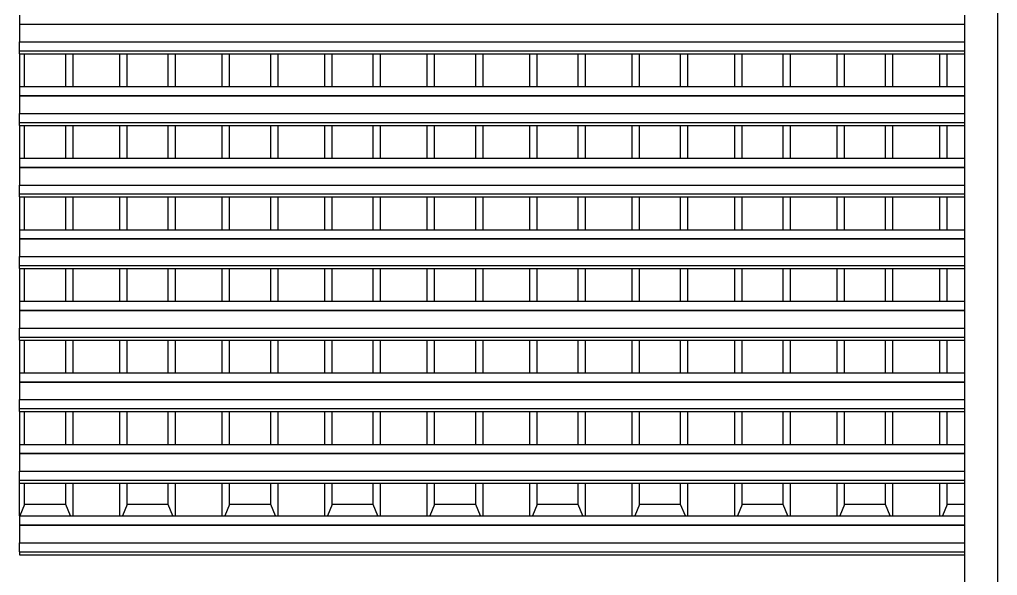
# Model space of a CAD drawing. Extents: x -101 to 101, y -14 to 18.
# Drawn here: x 5.839 to 8.534, y 14.878 to 16.411 of the extents above; entities that cross this region are included whole.
import ezdxf

# ---------------------------------------------------------------- set-up
doc = ezdxf.new("R2010")
doc.units = 0
doc.layers.get('0').update_dxf_attribs({"linetype": 'CONTINUOUS'})

msp = doc.modelspace()

# ---------------------------------------------------------------- linework, layer by layer
for p, q in [((8.5337, 17.2598), (8.5337, 11.3212)), ((5.8392, 16.4233), (5.8392, 16.3986)), ((8.4437, 16.3986), (8.4437, 16.4233)), ((5.8392, 16.3986), (5.8392, 16.3978)), ((5.8392, 16.3986), (8.4437, 16.3986)), ((5.8392, 16.3978), (8.4437, 16.3978)), ((5.8392, 16.3978), (5.8392, 16.3493)), ((8.4437, 16.3978), (8.4437, 16.3986)), ((8.4437, 16.3493), (8.4437, 16.3978)), ((5.8392, 16.3246), (5.8392, 16.3493)), ((5.8392, 16.3493), (8.4437, 16.3493)), ((8.4437, 16.3246), (8.4437, 16.3493)), ((5.8392, 16.3246), (8.4437, 16.3246)), ((5.8392, 16.3164), (5.8392, 16.3246)), ((5.8392, 16.3164), (5.8531, 16.3164)), ((5.8392, 16.3164), (5.8392, 16.226)), ((5.8531, 16.226), (5.8531, 16.3164)), ((5.8531, 16.3164), (5.9664, 16.3164)), ((5.9664, 16.226), (5.9664, 16.3164)), ((5.9664, 16.3164), (5.9865, 16.3164)), ((5.9865, 16.226), (5.9865, 16.3164)), ((5.9865, 16.3164), (6.1154, 16.3164)), ((6.1154, 16.226), (6.1154, 16.3164)), ((6.1154, 16.3164), (6.1356, 16.3164)), ((6.1356, 16.226), (6.1356, 16.3164)), ((6.1356, 16.3164), (6.2488, 16.3164)), ((6.2488, 16.226), (6.2488, 16.3164)), ((6.2488, 16.3164), (6.2689, 16.3164)), ((6.2689, 16.226), (6.2689, 16.3164)), ((6.2689, 16.3164), (6.3978, 16.3164)), ((6.3978, 16.226), (6.3978, 16.3164)), ((6.3978, 16.3164), (6.418, 16.3164)), ((6.418, 16.226), (6.418, 16.3164)), ((6.418, 16.3164), (6.5312, 16.3164)), ((6.5312, 16.226), (6.5312, 16.3164)), ((6.5312, 16.3164), (6.5514, 16.3164)), ((6.5514, 16.226), (6.5514, 16.3164)), ((6.5514, 16.3164), (6.6802, 16.3164)), ((6.6802, 16.226), (6.6802, 16.3164)), ((6.6802, 16.3164), (6.7004, 16.3164)), ((6.7004, 16.226), (6.7004, 16.3164)), ((6.7004, 16.3164), (6.8136, 16.3164)), ((6.8136, 16.226), (6.8136, 16.3164)), ((6.8136, 16.3164), (6.8338, 16.3164)), ((6.8338, 16.226), (6.8338, 16.3164)), ((6.8338, 16.3164), (6.9626, 16.3164)), ((6.9626, 16.226), (6.9626, 16.3164)), ((6.9626, 16.3164), (6.9828, 16.3164)), ((6.9828, 16.226), (6.9828, 16.3164)), ((6.9828, 16.3164), (7.096, 16.3164)), ((7.096, 16.226), (7.096, 16.3164)), ((7.096, 16.3164), (7.1162, 16.3164)), ((7.1162, 16.226), (7.1162, 16.3164)), ((7.1162, 16.3164), (7.245, 16.3164)), ((7.245, 16.226), (7.245, 16.3164)), ((7.245, 16.3164), (7.2652, 16.3164)), ((7.2652, 16.226), (7.2652, 16.3164)), ((7.2652, 16.3164), (7.3784, 16.3164)), ((7.3784, 16.226), (7.3784, 16.3164)), ((7.3784, 16.3164), (7.3986, 16.3164)), ((7.3986, 16.226), (7.3986, 16.3164)), ((7.3986, 16.3164), (7.5275, 16.3164)), ((7.5275, 16.226), (7.5275, 16.3164)), ((7.5275, 16.3164), (7.5476, 16.3164)), ((7.5476, 16.226), (7.5476, 16.3164)), ((7.5476, 16.3164), (7.6608, 16.3164)), ((7.6608, 16.226), (7.6608, 16.3164)), ((7.6608, 16.3164), (7.681, 16.3164)), ((7.681, 16.226), (7.681, 16.3164)), ((7.681, 16.3164), (7.8099, 16.3164)), ((7.8099, 16.226), (7.8099, 16.3164)), ((7.8099, 16.3164), (7.83, 16.3164)), ((7.83, 16.226), (7.83, 16.3164)), ((7.83, 16.3164), (7.9433, 16.3164)), ((7.9433, 16.226), (7.9433, 16.3164)), ((7.9433, 16.3164), (7.9634, 16.3164)), ((7.9634, 16.226), (7.9634, 16.3164)), ((7.9634, 16.3164), (8.0923, 16.3164)), ((8.0923, 16.226), (8.0923, 16.3164)), ((8.0923, 16.3164), (8.1125, 16.3164)), ((8.1125, 16.226), (8.1125, 16.3164)), ((8.1125, 16.3164), (8.2257, 16.3164)), ((8.2257, 16.226), (8.2257, 16.3164)), ((8.2257, 16.3164), (8.2458, 16.3164)), ((8.2458, 16.226), (8.2458, 16.3164)), ((8.2458, 16.3164), (8.3747, 16.3164)), ((8.3747, 16.226), (8.3747, 16.3164)), ((8.3747, 16.3164), (8.3949, 16.3164)), ((8.3949, 16.226), (8.3949, 16.3164)), ((8.3949, 16.3164), (8.4437, 16.3164)), ((8.4437, 16.3164), (8.4437, 16.3246)), ((8.4437, 16.226), (8.4437, 16.3164)), ((5.8392, 16.226), (5.8531, 16.226)), ((5.8392, 16.226), (5.8392, 16.2013)), ((5.8531, 16.226), (5.9664, 16.226)), ((5.9664, 16.226), (5.9865, 16.226)), ((5.9865, 16.226), (6.1154, 16.226)), ((6.1154, 16.226), (6.1356, 16.226)), ((6.1356, 16.226), (6.2488, 16.226)), ((6.2488, 16.226), (6.2689, 16.226)), ((6.2689, 16.226), (6.3978, 16.226)), ((6.3978, 16.226), (6.418, 16.226)), ((6.418, 16.226), (6.5312, 16.226)), ((6.5312, 16.226), (6.5514, 16.226)), ((6.5514, 16.226), (6.6802, 16.226)), ((6.6802, 16.226), (6.7004, 16.226)), ((6.7004, 16.226), (6.8136, 16.226)), ((6.8136, 16.226), (6.8338, 16.226)), ((6.8338, 16.226), (6.9626, 16.226)), ((6.9626, 16.226), (6.9828, 16.226)), ((6.9828, 16.226), (7.096, 16.226)), ((7.096, 16.226), (7.1162, 16.226)), ((7.1162, 16.226), (7.245, 16.226)), ((7.245, 16.226), (7.2652, 16.226)), ((7.2652, 16.226), (7.3784, 16.226)), ((7.3784, 16.226), (7.3986, 16.226)), ((7.3986, 16.226), (7.5275, 16.226)), ((7.5275, 16.226), (7.5476, 16.226)), ((7.5476, 16.226), (7.6608, 16.226)), ((7.6608, 16.226), (7.681, 16.226)), ((7.681, 16.226), (7.8099, 16.226)), ((7.8099, 16.226), (7.83, 16.226)), ((7.83, 16.226), (7.9433, 16.226)), ((7.9433, 16.226), (7.9634, 16.226)), ((7.9634, 16.226), (8.0923, 16.226)), ((8.0923, 16.226), (8.1125, 16.226)), ((8.1125, 16.226), (8.2257, 16.226)), ((8.2257, 16.226), (8.2458, 16.226)), ((8.2458, 16.226), (8.3747, 16.226)), ((8.3747, 16.226), (8.3949, 16.226)), ((8.3949, 16.226), (8.4437, 16.226)), ((8.4437, 16.2013), (8.4437, 16.226)), ((5.8392, 16.2013), (5.8392, 16.2005)), ((5.8392, 16.2013), (8.4437, 16.2013)), ((5.8392, 16.2005), (8.4437, 16.2005)), ((5.8392, 16.2005), (5.8392, 16.152)), ((8.4437, 16.2005), (8.4437, 16.2013)), ((8.4437, 16.152), (8.4437, 16.2005)), ((5.8392, 16.1274), (5.8392, 16.152)), ((5.8392, 16.152), (8.4437, 16.152)), ((8.4437, 16.1274), (8.4437, 16.152)), ((5.8392, 16.1274), (8.4437, 16.1274)), ((5.8392, 16.1191), (5.8392, 16.1274)), ((5.8392, 16.1191), (5.8531, 16.1191)), ((5.8392, 16.1191), (5.8392, 16.0287)), ((5.8531, 16.0287), (5.8531, 16.1191)), ((5.8531, 16.1191), (5.9664, 16.1191)), ((5.9664, 16.0287), (5.9664, 16.1191)), ((5.9664, 16.1191), (5.9865, 16.1191)), ((5.9865, 16.0287), (5.9865, 16.1191)), ((5.9865, 16.1191), (6.1154, 16.1191)), ((6.1154, 16.0287), (6.1154, 16.1191)), ((6.1154, 16.1191), (6.1356, 16.1191)), ((6.1356, 16.0287), (6.1356, 16.1191)), ((6.1356, 16.1191), (6.2488, 16.1191)), ((6.2488, 16.0287), (6.2488, 16.1191)), ((6.2488, 16.1191), (6.2689, 16.1191)), ((6.2689, 16.0287), (6.2689, 16.1191)), ((6.2689, 16.1191), (6.3978, 16.1191)), ((6.3978, 16.0287), (6.3978, 16.1191)), ((6.3978, 16.1191), (6.418, 16.1191)), ((6.418, 16.0287), (6.418, 16.1191)), ((6.418, 16.1191), (6.5312, 16.1191)), ((6.5312, 16.0287), (6.5312, 16.1191)), ((6.5312, 16.1191), (6.5514, 16.1191)), ((6.5514, 16.0287), (6.5514, 16.1191)), ((6.5514, 16.1191), (6.6802, 16.1191)), ((6.6802, 16.0287), (6.6802, 16.1191)), ((6.6802, 16.1191), (6.7004, 16.1191)), ((6.7004, 16.0287), (6.7004, 16.1191)), ((6.7004, 16.1191), (6.8136, 16.1191)), ((6.8136, 16.0287), (6.8136, 16.1191)), ((6.8136, 16.1191), (6.8338, 16.1191)), ((6.8338, 16.0287), (6.8338, 16.1191)), ((6.8338, 16.1191), (6.9626, 16.1191)), ((6.9626, 16.0287), (6.9626, 16.1191)), ((6.9626, 16.1191), (6.9828, 16.1191)), ((6.9828, 16.0287), (6.9828, 16.1191)), ((6.9828, 16.1191), (7.096, 16.1191)), ((7.096, 16.0287), (7.096, 16.1191)), ((7.096, 16.1191), (7.1162, 16.1191)), ((7.1162, 16.0287), (7.1162, 16.1191)), ((7.1162, 16.1191), (7.245, 16.1191)), ((7.245, 16.0287), (7.245, 16.1191)), ((7.245, 16.1191), (7.2652, 16.1191)), ((7.2652, 16.0287), (7.2652, 16.1191)), ((7.2652, 16.1191), (7.3784, 16.1191)), ((7.3784, 16.0287), (7.3784, 16.1191)), ((7.3784, 16.1191), (7.3986, 16.1191)), ((7.3986, 16.0287), (7.3986, 16.1191)), ((7.3986, 16.1191), (7.5275, 16.1191)), ((7.5275, 16.0287), (7.5275, 16.1191)), ((7.5275, 16.1191), (7.5476, 16.1191)), ((7.5476, 16.0287), (7.5476, 16.1191)), ((7.5476, 16.1191), (7.6608, 16.1191)), ((7.6608, 16.0287), (7.6608, 16.1191)), ((7.6608, 16.1191), (7.681, 16.1191)), ((7.681, 16.0287), (7.681, 16.1191)), ((7.681, 16.1191), (7.8099, 16.1191)), ((7.8099, 16.0287), (7.8099, 16.1191)), ((7.8099, 16.1191), (7.83, 16.1191)), ((7.83, 16.0287), (7.83, 16.1191)), ((7.83, 16.1191), (7.9433, 16.1191)), ((7.9433, 16.0287), (7.9433, 16.1191)), ((7.9433, 16.1191), (7.9634, 16.1191)), ((7.9634, 16.0287), (7.9634, 16.1191)), ((7.9634, 16.1191), (8.0923, 16.1191)), ((8.0923, 16.0287), (8.0923, 16.1191)), ((8.0923, 16.1191), (8.1125, 16.1191)), ((8.1125, 16.0287), (8.1125, 16.1191)), ((8.1125, 16.1191), (8.2257, 16.1191)), ((8.2257, 16.0287), (8.2257, 16.1191)), ((8.2257, 16.1191), (8.2458, 16.1191)), ((8.2458, 16.0287), (8.2458, 16.1191)), ((8.2458, 16.1191), (8.3747, 16.1191)), ((8.3747, 16.0287), (8.3747, 16.1191)), ((8.3747, 16.1191), (8.3949, 16.1191)), ((8.3949, 16.0287), (8.3949, 16.1191)), ((8.3949, 16.1191), (8.4437, 16.1191)), ((8.4437, 16.1191), (8.4437, 16.1274)), ((8.4437, 16.0287), (8.4437, 16.1191)), ((5.8392, 16.0287), (5.8531, 16.0287)), ((5.8392, 16.0287), (5.8392, 16.0041)), ((5.8531, 16.0287), (5.9664, 16.0287)), ((5.9664, 16.0287), (5.9865, 16.0287)), ((5.9865, 16.0287), (6.1154, 16.0287)), ((6.1154, 16.0287), (6.1356, 16.0287)), ((6.1356, 16.0287), (6.2488, 16.0287)), ((6.2488, 16.0287), (6.2689, 16.0287)), ((6.2689, 16.0287), (6.3978, 16.0287)), ((6.3978, 16.0287), (6.418, 16.0287)), ((6.418, 16.0287), (6.5312, 16.0287)), ((6.5312, 16.0287), (6.5514, 16.0287)), ((6.5514, 16.0287), (6.6802, 16.0287)), ((6.6802, 16.0287), (6.7004, 16.0287)), ((6.7004, 16.0287), (6.8136, 16.0287)), ((6.8136, 16.0287), (6.8338, 16.0287)), ((6.8338, 16.0287), (6.9626, 16.0287)), ((6.9626, 16.0287), (6.9828, 16.0287)), ((6.9828, 16.0287), (7.096, 16.0287)), ((7.096, 16.0287), (7.1162, 16.0287)), ((7.1162, 16.0287), (7.245, 16.0287)), ((7.245, 16.0287), (7.2652, 16.0287)), ((7.2652, 16.0287), (7.3784, 16.0287)), ((7.3784, 16.0287), (7.3986, 16.0287)), ((7.3986, 16.0287), (7.5275, 16.0287)), ((7.5275, 16.0287), (7.5476, 16.0287)), ((7.5476, 16.0287), (7.6608, 16.0287)), ((7.6608, 16.0287), (7.681, 16.0287)), ((7.681, 16.0287), (7.8099, 16.0287)), ((7.8099, 16.0287), (7.83, 16.0287)), ((7.83, 16.0287), (7.9433, 16.0287)), ((7.9433, 16.0287), (7.9634, 16.0287)), ((7.9634, 16.0287), (8.0923, 16.0287)), ((8.0923, 16.0287), (8.1125, 16.0287)), ((8.1125, 16.0287), (8.2257, 16.0287)), ((8.2257, 16.0287), (8.2458, 16.0287)), ((8.2458, 16.0287), (8.3747, 16.0287)), ((8.3747, 16.0287), (8.3949, 16.0287)), ((8.3949, 16.0287), (8.4437, 16.0287)), ((8.4437, 16.0041), (8.4437, 16.0287)), ((5.8392, 16.0041), (5.8392, 16.0032)), ((5.8392, 16.0041), (8.4437, 16.0041)), ((5.8392, 16.0032), (8.4437, 16.0032)), ((5.8392, 16.0032), (5.8392, 15.9547)), ((8.4437, 16.0032), (8.4437, 16.0041)), ((8.4437, 15.9547), (8.4437, 16.0032)), ((5.8392, 15.9301), (5.8392, 15.9547)), ((5.8392, 15.9547), (8.4437, 15.9547)), ((8.4437, 15.9301), (8.4437, 15.9547)), ((5.8392, 15.9301), (8.4437, 15.9301)), ((5.8392, 15.9219), (5.8392, 15.9301)), ((8.4437, 15.9219), (8.4437, 15.9301)), ((5.8392, 15.9219), (5.8531, 15.9219)), ((5.8392, 15.9219), (5.8392, 15.8314)), ((5.8531, 15.8314), (5.8531, 15.9219)), ((5.8531, 15.9219), (5.9664, 15.9219)), ((5.9664, 15.8314), (5.9664, 15.9219)), ((5.9664, 15.9219), (5.9865, 15.9219)), ((5.9865, 15.8314), (5.9865, 15.9219)), ((5.9865, 15.9219), (6.1154, 15.9219)), ((6.1154, 15.8314), (6.1154, 15.9219)), ((6.1154, 15.9219), (6.1356, 15.9219)), ((6.1356, 15.8314), (6.1356, 15.9219)), ((6.1356, 15.9219), (6.2488, 15.9219)), ((6.2488, 15.8314), (6.2488, 15.9219)), ((6.2488, 15.9219), (6.2689, 15.9219)), ((6.2689, 15.8314), (6.2689, 15.9219)), ((6.2689, 15.9219), (6.3978, 15.9219)), ((6.3978, 15.8314), (6.3978, 15.9219)), ((6.3978, 15.9219), (6.418, 15.9219)), ((6.418, 15.8314), (6.418, 15.9219)), ((6.418, 15.9219), (6.5312, 15.9219)), ((6.5312, 15.8314), (6.5312, 15.9219)), ((6.5312, 15.9219), (6.5514, 15.9219)), ((6.5514, 15.8314), (6.5514, 15.9219)), ((6.5514, 15.9219), (6.6802, 15.9219)), ((6.6802, 15.8314), (6.6802, 15.9219)), ((6.6802, 15.9219), (6.7004, 15.9219)), ((6.7004, 15.8314), (6.7004, 15.9219)), ((6.7004, 15.9219), (6.8136, 15.9219)), ((6.8136, 15.8314), (6.8136, 15.9219)), ((6.8136, 15.9219), (6.8338, 15.9219)), ((6.8338, 15.8314), (6.8338, 15.9219)), ((6.8338, 15.9219), (6.9626, 15.9219)), ((6.9626, 15.8314), (6.9626, 15.9219)), ((6.9626, 15.9219), (6.9828, 15.9219)), ((6.9828, 15.8314), (6.9828, 15.9219)), ((6.9828, 15.9219), (7.096, 15.9219)), ((7.096, 15.8314), (7.096, 15.9219)), ((7.096, 15.9219), (7.1162, 15.9219)), ((7.1162, 15.8314), (7.1162, 15.9219)), ((7.1162, 15.9219), (7.245, 15.9219)), ((7.245, 15.8314), (7.245, 15.9219)), ((7.245, 15.9219), (7.2652, 15.9219)), ((7.2652, 15.8314), (7.2652, 15.9219)), ((7.2652, 15.9219), (7.3784, 15.9219)), ((7.3784, 15.8314), (7.3784, 15.9219)), ((7.3784, 15.9219), (7.3986, 15.9219)), ((7.3986, 15.8314), (7.3986, 15.9219)), ((7.3986, 15.9219), (7.5275, 15.9219)), ((7.5275, 15.8314), (7.5275, 15.9219)), ((7.5275, 15.9219), (7.5476, 15.9219)), ((7.5476, 15.8314), (7.5476, 15.9219)), ((7.5476, 15.9219), (7.6608, 15.9219)), ((7.6608, 15.8314), (7.6608, 15.9219)), ((7.6608, 15.9219), (7.681, 15.9219)), ((7.681, 15.8314), (7.681, 15.9219)), ((7.681, 15.9219), (7.8099, 15.9219)), ((7.8099, 15.8314), (7.8099, 15.9219)), ((7.8099, 15.9219), (7.83, 15.9219)), ((7.83, 15.8314), (7.83, 15.9219)), ((7.83, 15.9219), (7.9433, 15.9219)), ((7.9433, 15.8314), (7.9433, 15.9219)), ((7.9433, 15.9219), (7.9634, 15.9219)), ((7.9634, 15.8314), (7.9634, 15.9219)), ((7.9634, 15.9219), (8.0923, 15.9219)), ((8.0923, 15.8314), (8.0923, 15.9219)), ((8.0923, 15.9219), (8.1125, 15.9219)), ((8.1125, 15.8314), (8.1125, 15.9219)), ((8.1125, 15.9219), (8.2257, 15.9219)), ((8.2257, 15.8314), (8.2257, 15.9219)), ((8.2257, 15.9219), (8.2458, 15.9219)), ((8.2458, 15.8314), (8.2458, 15.9219)), ((8.2458, 15.9219), (8.3747, 15.9219)), ((8.3747, 15.8314), (8.3747, 15.9219)), ((8.3747, 15.9219), (8.3949, 15.9219)), ((8.3949, 15.8314), (8.3949, 15.9219)), ((8.3949, 15.9219), (8.4437, 15.9219)), ((8.4437, 15.8314), (8.4437, 15.9219)), ((5.8392, 15.8314), (5.8531, 15.8314)), ((5.8392, 15.8314), (5.8392, 15.8068)), ((5.8531, 15.8314), (5.9664, 15.8314)), ((5.9664, 15.8314), (5.9865, 15.8314)), ((5.9865, 15.8314), (6.1154, 15.8314)), ((6.1154, 15.8314), (6.1356, 15.8314)), ((6.1356, 15.8314), (6.2488, 15.8314)), ((6.2488, 15.8314), (6.2689, 15.8314)), ((6.2689, 15.8314), (6.3978, 15.8314)), ((6.3978, 15.8314), (6.418, 15.8314)), ((6.418, 15.8314), (6.5312, 15.8314)), ((6.5312, 15.8314), (6.5514, 15.8314)), ((6.5514, 15.8314), (6.6802, 15.8314)), ((6.6802, 15.8314), (6.7004, 15.8314)), ((6.7004, 15.8314), (6.8136, 15.8314)), ((6.8136, 15.8314), (6.8338, 15.8314)), ((6.8338, 15.8314), (6.9626, 15.8314)), ((6.9626, 15.8314), (6.9828, 15.8314)), ((6.9828, 15.8314), (7.096, 15.8314)), ((7.096, 15.8314), (7.1162, 15.8314)), ((7.1162, 15.8314), (7.245, 15.8314)), ((7.245, 15.8314), (7.2652, 15.8314)), ((7.2652, 15.8314), (7.3784, 15.8314)), ((7.3784, 15.8314), (7.3986, 15.8314)), ((7.3986, 15.8314), (7.5275, 15.8314)), ((7.5275, 15.8314), (7.5476, 15.8314)), ((7.5476, 15.8314), (7.6608, 15.8314)), ((7.6608, 15.8314), (7.681, 15.8314)), ((7.681, 15.8314), (7.8099, 15.8314)), ((7.8099, 15.8314), (7.83, 15.8314)), ((7.83, 15.8314), (7.9433, 15.8314)), ((7.9433, 15.8314), (7.9634, 15.8314)), ((7.9634, 15.8314), (8.0923, 15.8314)), ((8.0923, 15.8314), (8.1125, 15.8314)), ((8.1125, 15.8314), (8.2257, 15.8314)), ((8.2257, 15.8314), (8.2458, 15.8314)), ((8.2458, 15.8314), (8.3747, 15.8314)), ((8.3747, 15.8314), (8.3949, 15.8314)), ((8.3949, 15.8314), (8.4437, 15.8314)), ((8.4437, 15.8068), (8.4437, 15.8314)), ((5.8392, 15.8068), (5.8392, 15.806)), ((5.8392, 15.8068), (8.4437, 15.8068)), ((5.8392, 15.806), (8.4437, 15.806)), ((5.8392, 15.806), (5.8392, 15.7575)), ((8.4437, 15.806), (8.4437, 15.8068)), ((8.4437, 15.7575), (8.4437, 15.806)), ((5.8392, 15.7328), (5.8392, 15.7575)), ((5.8392, 15.7575), (8.4437, 15.7575)), ((8.4437, 15.7328), (8.4437, 15.7575)), ((5.8392, 15.7328), (8.4437, 15.7328)), ((5.8392, 15.7246), (5.8392, 15.7328)), ((5.8392, 15.7246), (5.8392, 15.6342)), ((5.8392, 15.7246), (5.8531, 15.7246)), ((5.8531, 15.6342), (5.8531, 15.7246)), ((5.8531, 15.7246), (5.9664, 15.7246)), ((5.9664, 15.6342), (5.9664, 15.7246)), ((5.9664, 15.7246), (5.9865, 15.7246)), ((5.9865, 15.6342), (5.9865, 15.7246)), ((5.9865, 15.7246), (6.1154, 15.7246)), ((6.1154, 15.6342), (6.1154, 15.7246)), ((6.1154, 15.7246), (6.1356, 15.7246)), ((6.1356, 15.6342), (6.1356, 15.7246)), ((6.1356, 15.7246), (6.2488, 15.7246)), ((6.2488, 15.6342), (6.2488, 15.7246)), ((6.2488, 15.7246), (6.2689, 15.7246)), ((6.2689, 15.6342), (6.2689, 15.7246)), ((6.2689, 15.7246), (6.3978, 15.7246)), ((6.3978, 15.6342), (6.3978, 15.7246)), ((6.3978, 15.7246), (6.418, 15.7246)), ((6.418, 15.6342), (6.418, 15.7246)), ((6.418, 15.7246), (6.5312, 15.7246)), ((6.5312, 15.6342), (6.5312, 15.7246)), ((6.5312, 15.7246), (6.5514, 15.7246)), ((6.5514, 15.6342), (6.5514, 15.7246)), ((6.5514, 15.7246), (6.6802, 15.7246)), ((6.6802, 15.6342), (6.6802, 15.7246)), ((6.6802, 15.7246), (6.7004, 15.7246)), ((6.7004, 15.6342), (6.7004, 15.7246)), ((6.7004, 15.7246), (6.8136, 15.7246)), ((6.8136, 15.6342), (6.8136, 15.7246)), ((6.8136, 15.7246), (6.8338, 15.7246)), ((6.8338, 15.6342), (6.8338, 15.7246)), ((6.8338, 15.7246), (6.9626, 15.7246)), ((6.9626, 15.6342), (6.9626, 15.7246)), ((6.9626, 15.7246), (6.9828, 15.7246)), ((6.9828, 15.6342), (6.9828, 15.7246)), ((6.9828, 15.7246), (7.096, 15.7246)), ((7.096, 15.6342), (7.096, 15.7246)), ((7.096, 15.7246), (7.1162, 15.7246)), ((7.1162, 15.6342), (7.1162, 15.7246)), ((7.1162, 15.7246), (7.245, 15.7246)), ((7.245, 15.6342), (7.245, 15.7246)), ((7.245, 15.7246), (7.2652, 15.7246)), ((7.2652, 15.6342), (7.2652, 15.7246)), ((7.2652, 15.7246), (7.3784, 15.7246)), ((7.3784, 15.6342), (7.3784, 15.7246)), ((7.3784, 15.7246), (7.3986, 15.7246)), ((7.3986, 15.6342), (7.3986, 15.7246)), ((7.3986, 15.7246), (7.5275, 15.7246)), ((7.5275, 15.6342), (7.5275, 15.7246)), ((7.5275, 15.7246), (7.5476, 15.7246)), ((7.5476, 15.6342), (7.5476, 15.7246)), ((7.5476, 15.7246), (7.6608, 15.7246)), ((7.6608, 15.6342), (7.6608, 15.7246)), ((7.6608, 15.7246), (7.681, 15.7246)), ((7.681, 15.6342), (7.681, 15.7246)), ((7.681, 15.7246), (7.8099, 15.7246)), ((7.8099, 15.6342), (7.8099, 15.7246)), ((7.8099, 15.7246), (7.83, 15.7246)), ((7.83, 15.6342), (7.83, 15.7246)), ((7.83, 15.7246), (7.9433, 15.7246)), ((7.9433, 15.6342), (7.9433, 15.7246)), ((7.9433, 15.7246), (7.9634, 15.7246)), ((7.9634, 15.6342), (7.9634, 15.7246)), ((7.9634, 15.7246), (8.0923, 15.7246)), ((8.0923, 15.6342), (8.0923, 15.7246)), ((8.0923, 15.7246), (8.1125, 15.7246)), ((8.1125, 15.6342), (8.1125, 15.7246)), ((8.1125, 15.7246), (8.2257, 15.7246)), ((8.2257, 15.6342), (8.2257, 15.7246)), ((8.2257, 15.7246), (8.2458, 15.7246)), ((8.2458, 15.6342), (8.2458, 15.7246)), ((8.2458, 15.7246), (8.3747, 15.7246)), ((8.3747, 15.6342), (8.3747, 15.7246)), ((8.3747, 15.7246), (8.3949, 15.7246)), ((8.3949, 15.6342), (8.3949, 15.7246)), ((8.3949, 15.7246), (8.4437, 15.7246)), ((8.4437, 15.7246), (8.4437, 15.7328)), ((8.4437, 15.6342), (8.4437, 15.7246)), ((5.8392, 15.6342), (5.8531, 15.6342)), ((5.8392, 15.6342), (5.8392, 15.6095)), ((5.8531, 15.6342), (5.9664, 15.6342)), ((5.9664, 15.6342), (5.9865, 15.6342)), ((5.9865, 15.6342), (6.1154, 15.6342)), ((6.1154, 15.6342), (6.1356, 15.6342)), ((6.1356, 15.6342), (6.2488, 15.6342)), ((6.2488, 15.6342), (6.2689, 15.6342)), ((6.2689, 15.6342), (6.3978, 15.6342)), ((6.3978, 15.6342), (6.418, 15.6342)), ((6.418, 15.6342), (6.5312, 15.6342)), ((6.5312, 15.6342), (6.5514, 15.6342)), ((6.5514, 15.6342), (6.6802, 15.6342)), ((6.6802, 15.6342), (6.7004, 15.6342)), ((6.7004, 15.6342), (6.8136, 15.6342)), ((6.8136, 15.6342), (6.8338, 15.6342)), ((6.8338, 15.6342), (6.9626, 15.6342)), ((6.9626, 15.6342), (6.9828, 15.6342)), ((6.9828, 15.6342), (7.096, 15.6342)), ((7.096, 15.6342), (7.1162, 15.6342)), ((7.1162, 15.6342), (7.245, 15.6342)), ((7.245, 15.6342), (7.2652, 15.6342)), ((7.2652, 15.6342), (7.3784, 15.6342)), ((7.3784, 15.6342), (7.3986, 15.6342)), ((7.3986, 15.6342), (7.5275, 15.6342)), ((7.5275, 15.6342), (7.5476, 15.6342)), ((7.5476, 15.6342), (7.6608, 15.6342)), ((7.6608, 15.6342), (7.681, 15.6342)), ((7.681, 15.6342), (7.8099, 15.6342)), ((7.8099, 15.6342), (7.83, 15.6342)), ((7.83, 15.6342), (7.9433, 15.6342)), ((7.9433, 15.6342), (7.9634, 15.6342)), ((7.9634, 15.6342), (8.0923, 15.6342)), ((8.0923, 15.6342), (8.1125, 15.6342)), ((8.1125, 15.6342), (8.2257, 15.6342)), ((8.2257, 15.6342), (8.2458, 15.6342)), ((8.2458, 15.6342), (8.3747, 15.6342)), ((8.3747, 15.6342), (8.3949, 15.6342)), ((8.3949, 15.6342), (8.4437, 15.6342)), ((8.4437, 15.6095), (8.4437, 15.6342)), ((5.8392, 15.6095), (5.8392, 15.6087)), ((5.8392, 15.6095), (8.4437, 15.6095)), ((5.8392, 15.6087), (8.4437, 15.6087)), ((5.8392, 15.6087), (5.8392, 15.5602)), ((8.4437, 15.6087), (8.4437, 15.6095)), ((8.4437, 15.5602), (8.4437, 15.6087)), ((5.8392, 15.5355), (5.8392, 15.5602)), ((5.8392, 15.5602), (8.4437, 15.5602)), ((8.4437, 15.5355), (8.4437, 15.5602)), ((5.8392, 15.5355), (8.4437, 15.5355)), ((5.8392, 15.5273), (5.8392, 15.5355)), ((5.8392, 15.5273), (5.8531, 15.5273)), ((5.8392, 15.5273), (5.8392, 15.4369)), ((5.8531, 15.4369), (5.8531, 15.5273)), ((5.8531, 15.5273), (5.9664, 15.5273)), ((5.9664, 15.4369), (5.9664, 15.5273)), ((5.9664, 15.5273), (5.9865, 15.5273)), ((5.9865, 15.4369), (5.9865, 15.5273)), ((5.9865, 15.5273), (6.1154, 15.5273)), ((6.1154, 15.4369), (6.1154, 15.5273)), ((6.1154, 15.5273), (6.1356, 15.5273)), ((6.1356, 15.4369), (6.1356, 15.5273)), ((6.1356, 15.5273), (6.2488, 15.5273)), ((6.2488, 15.4369), (6.2488, 15.5273)), ((6.2488, 15.5273), (6.2689, 15.5273)), ((6.2689, 15.4369), (6.2689, 15.5273)), ((6.2689, 15.5273), (6.3978, 15.5273)), ((6.3978, 15.4369), (6.3978, 15.5273)), ((6.3978, 15.5273), (6.418, 15.5273)), ((6.418, 15.4369), (6.418, 15.5273)), ((6.418, 15.5273), (6.5312, 15.5273)), ((6.5312, 15.4369), (6.5312, 15.5273)), ((6.5312, 15.5273), (6.5514, 15.5273)), ((6.5514, 15.4369), (6.5514, 15.5273)), ((6.5514, 15.5273), (6.6802, 15.5273)), ((6.6802, 15.4369), (6.6802, 15.5273)), ((6.6802, 15.5273), (6.7004, 15.5273)), ((6.7004, 15.4369), (6.7004, 15.5273)), ((6.7004, 15.5273), (6.8136, 15.5273)), ((6.8136, 15.4369), (6.8136, 15.5273)), ((6.8136, 15.5273), (6.8338, 15.5273)), ((6.8338, 15.4369), (6.8338, 15.5273)), ((6.8338, 15.5273), (6.9626, 15.5273)), ((6.9626, 15.4369), (6.9626, 15.5273)), ((6.9626, 15.5273), (6.9828, 15.5273)), ((6.9828, 15.4369), (6.9828, 15.5273)), ((6.9828, 15.5273), (7.096, 15.5273)), ((7.096, 15.4369), (7.096, 15.5273)), ((7.096, 15.5273), (7.1162, 15.5273)), ((7.1162, 15.4369), (7.1162, 15.5273)), ((7.1162, 15.5273), (7.245, 15.5273)), ((7.245, 15.4369), (7.245, 15.5273)), ((7.245, 15.5273), (7.2652, 15.5273)), ((7.2652, 15.4369), (7.2652, 15.5273)), ((7.2652, 15.5273), (7.3784, 15.5273)), ((7.3784, 15.4369), (7.3784, 15.5273)), ((7.3784, 15.5273), (7.3986, 15.5273)), ((7.3986, 15.4369), (7.3986, 15.5273)), ((7.3986, 15.5273), (7.5275, 15.5273)), ((7.5275, 15.4369), (7.5275, 15.5273)), ((7.5275, 15.5273), (7.5476, 15.5273)), ((7.5476, 15.4369), (7.5476, 15.5273)), ((7.5476, 15.5273), (7.6608, 15.5273)), ((7.6608, 15.4369), (7.6608, 15.5273)), ((7.6608, 15.5273), (7.681, 15.5273)), ((7.681, 15.4369), (7.681, 15.5273)), ((7.681, 15.5273), (7.8099, 15.5273)), ((7.8099, 15.4369), (7.8099, 15.5273)), ((7.8099, 15.5273), (7.83, 15.5273)), ((7.83, 15.4369), (7.83, 15.5273)), ((7.83, 15.5273), (7.9433, 15.5273)), ((7.9433, 15.4369), (7.9433, 15.5273)), ((7.9433, 15.5273), (7.9634, 15.5273)), ((7.9634, 15.4369), (7.9634, 15.5273)), ((7.9634, 15.5273), (8.0923, 15.5273)), ((8.0923, 15.4369), (8.0923, 15.5273)), ((8.0923, 15.5273), (8.1125, 15.5273)), ((8.1125, 15.4369), (8.1125, 15.5273)), ((8.1125, 15.5273), (8.2257, 15.5273)), ((8.2257, 15.4369), (8.2257, 15.5273)), ((8.2257, 15.5273), (8.2458, 15.5273)), ((8.2458, 15.4369), (8.2458, 15.5273)), ((8.2458, 15.5273), (8.3747, 15.5273)), ((8.3747, 15.4369), (8.3747, 15.5273)), ((8.3747, 15.5273), (8.3949, 15.5273)), ((8.3949, 15.4369), (8.3949, 15.5273)), ((8.3949, 15.5273), (8.4437, 15.5273)), ((8.4437, 15.5273), (8.4437, 15.5355)), ((8.4437, 15.4369), (8.4437, 15.5273)), ((5.8392, 15.4369), (5.8531, 15.4369)), ((5.8392, 15.4369), (5.8392, 15.4122)), ((5.8531, 15.4369), (5.9664, 15.4369)), ((5.9664, 15.4369), (5.9865, 15.4369)), ((5.9865, 15.4369), (6.1154, 15.4369)), ((6.1154, 15.4369), (6.1356, 15.4369)), ((6.1356, 15.4369), (6.2488, 15.4369)), ((6.2488, 15.4369), (6.2689, 15.4369)), ((6.2689, 15.4369), (6.3978, 15.4369)), ((6.3978, 15.4369), (6.418, 15.4369)), ((6.418, 15.4369), (6.5312, 15.4369)), ((6.5312, 15.4369), (6.5514, 15.4369)), ((6.5514, 15.4369), (6.6802, 15.4369)), ((6.6802, 15.4369), (6.7004, 15.4369)), ((6.7004, 15.4369), (6.8136, 15.4369)), ((6.8136, 15.4369), (6.8338, 15.4369)), ((6.8338, 15.4369), (6.9626, 15.4369)), ((6.9626, 15.4369), (6.9828, 15.4369)), ((6.9828, 15.4369), (7.096, 15.4369)), ((7.096, 15.4369), (7.1162, 15.4369)), ((7.1162, 15.4369), (7.245, 15.4369)), ((7.245, 15.4369), (7.2652, 15.4369)), ((7.2652, 15.4369), (7.3784, 15.4369)), ((7.3784, 15.4369), (7.3986, 15.4369)), ((7.3986, 15.4369), (7.5275, 15.4369)), ((7.5275, 15.4369), (7.5476, 15.4369)), ((7.5476, 15.4369), (7.6608, 15.4369)), ((7.6608, 15.4369), (7.681, 15.4369)), ((7.681, 15.4369), (7.8099, 15.4369)), ((7.8099, 15.4369), (7.83, 15.4369)), ((7.83, 15.4369), (7.9433, 15.4369)), ((7.9433, 15.4369), (7.9634, 15.4369)), ((7.9634, 15.4369), (8.0923, 15.4369)), ((8.0923, 15.4369), (8.1125, 15.4369)), ((8.1125, 15.4369), (8.2257, 15.4369)), ((8.2257, 15.4369), (8.2458, 15.4369)), ((8.2458, 15.4369), (8.3747, 15.4369)), ((8.3747, 15.4369), (8.3949, 15.4369)), ((8.3949, 15.4369), (8.4437, 15.4369)), ((8.4437, 15.4122), (8.4437, 15.4369)), ((5.8392, 15.4122), (5.8392, 15.4114)), ((5.8392, 15.4122), (8.4437, 15.4122)), ((5.8392, 15.4114), (8.4437, 15.4114)), ((5.8392, 15.4114), (5.8392, 15.3629)), ((8.4437, 15.4114), (8.4437, 15.4122)), ((8.4437, 15.3629), (8.4437, 15.4114)), ((5.8392, 15.3383), (5.8392, 15.3629)), ((5.8392, 15.3629), (8.4437, 15.3629)), ((8.4437, 15.3383), (8.4437, 15.3629)), ((5.8392, 15.3383), (8.4437, 15.3383)), ((5.8392, 15.33), (5.8392, 15.3383)), ((8.4437, 15.33), (8.4437, 15.3383)), ((5.8392, 15.33), (5.8531, 15.33)), ((5.8392, 15.33), (5.8392, 15.2396)), ((5.8531, 15.2396), (5.8531, 15.33)), ((5.8531, 15.33), (5.9664, 15.33)), ((5.9664, 15.2396), (5.9664, 15.33)), ((5.9664, 15.33), (5.9865, 15.33)), ((5.9865, 15.2396), (5.9865, 15.33)), ((5.9865, 15.33), (6.1154, 15.33)), ((6.1154, 15.2396), (6.1154, 15.33)), ((6.1154, 15.33), (6.1356, 15.33)), ((6.1356, 15.2396), (6.1356, 15.33)), ((6.1356, 15.33), (6.2488, 15.33)), ((6.2488, 15.2396), (6.2488, 15.33)), ((6.2488, 15.33), (6.2689, 15.33)), ((6.2689, 15.2396), (6.2689, 15.33)), ((6.2689, 15.33), (6.3978, 15.33)), ((6.3978, 15.2396), (6.3978, 15.33)), ((6.3978, 15.33), (6.418, 15.33)), ((6.418, 15.2396), (6.418, 15.33)), ((6.418, 15.33), (6.5312, 15.33)), ((6.5312, 15.2396), (6.5312, 15.33)), ((6.5312, 15.33), (6.5514, 15.33)), ((6.5514, 15.2396), (6.5514, 15.33)), ((6.5514, 15.33), (6.6802, 15.33)), ((6.6802, 15.2396), (6.6802, 15.33)), ((6.6802, 15.33), (6.7004, 15.33)), ((6.7004, 15.2396), (6.7004, 15.33)), ((6.7004, 15.33), (6.8136, 15.33)), ((6.8136, 15.2396), (6.8136, 15.33)), ((6.8136, 15.33), (6.8338, 15.33)), ((6.8338, 15.2396), (6.8338, 15.33)), ((6.8338, 15.33), (6.9626, 15.33)), ((6.9626, 15.2396), (6.9626, 15.33)), ((6.9626, 15.33), (6.9828, 15.33)), ((6.9828, 15.2396), (6.9828, 15.33)), ((6.9828, 15.33), (7.096, 15.33)), ((7.096, 15.2396), (7.096, 15.33)), ((7.096, 15.33), (7.1162, 15.33)), ((7.1162, 15.2396), (7.1162, 15.33)), ((7.1162, 15.33), (7.245, 15.33)), ((7.245, 15.2396), (7.245, 15.33)), ((7.245, 15.33), (7.2652, 15.33)), ((7.2652, 15.2396), (7.2652, 15.33)), ((7.2652, 15.33), (7.3784, 15.33)), ((7.3784, 15.2396), (7.3784, 15.33)), ((7.3784, 15.33), (7.3986, 15.33)), ((7.3986, 15.2396), (7.3986, 15.33)), ((7.3986, 15.33), (7.5275, 15.33)), ((7.5275, 15.2396), (7.5275, 15.33)), ((7.5275, 15.33), (7.5476, 15.33)), ((7.5476, 15.2396), (7.5476, 15.33)), ((7.5476, 15.33), (7.6608, 15.33)), ((7.6608, 15.2396), (7.6608, 15.33)), ((7.6608, 15.33), (7.681, 15.33)), ((7.681, 15.2396), (7.681, 15.33)), ((7.681, 15.33), (7.8099, 15.33)), ((7.8099, 15.2396), (7.8099, 15.33)), ((7.8099, 15.33), (7.83, 15.33)), ((7.83, 15.2396), (7.83, 15.33)), ((7.83, 15.33), (7.9433, 15.33)), ((7.9433, 15.2396), (7.9433, 15.33)), ((7.9433, 15.33), (7.9634, 15.33)), ((7.9634, 15.2396), (7.9634, 15.33)), ((7.9634, 15.33), (8.0923, 15.33)), ((8.0923, 15.2396), (8.0923, 15.33)), ((8.0923, 15.33), (8.1125, 15.33)), ((8.1125, 15.2396), (8.1125, 15.33)), ((8.1125, 15.33), (8.2257, 15.33)), ((8.2257, 15.2396), (8.2257, 15.33)), ((8.2257, 15.33), (8.2458, 15.33)), ((8.2458, 15.2396), (8.2458, 15.33)), ((8.2458, 15.33), (8.3747, 15.33)), ((8.3747, 15.2396), (8.3747, 15.33)), ((8.3747, 15.33), (8.3949, 15.33)), ((8.3949, 15.2396), (8.3949, 15.33)), ((8.3949, 15.33), (8.4437, 15.33)), ((8.4437, 15.2396), (8.4437, 15.33)), ((5.8392, 15.2396), (5.8531, 15.2396)), ((5.8392, 15.2396), (5.8392, 15.215)), ((5.8531, 15.2396), (5.9664, 15.2396)), ((5.9664, 15.2396), (5.9865, 15.2396)), ((5.9865, 15.2396), (6.1154, 15.2396)), ((6.1154, 15.2396), (6.1356, 15.2396)), ((6.1356, 15.2396), (6.2488, 15.2396)), ((6.2488, 15.2396), (6.2689, 15.2396)), ((6.2689, 15.2396), (6.3978, 15.2396)), ((6.3978, 15.2396), (6.418, 15.2396)), ((6.418, 15.2396), (6.5312, 15.2396)), ((6.5312, 15.2396), (6.5514, 15.2396)), ((6.5514, 15.2396), (6.6802, 15.2396)), ((6.6802, 15.2396), (6.7004, 15.2396)), ((6.7004, 15.2396), (6.8136, 15.2396)), ((6.8136, 15.2396), (6.8338, 15.2396)), ((6.8338, 15.2396), (6.9626, 15.2396)), ((6.9626, 15.2396), (6.9828, 15.2396)), ((6.9828, 15.2396), (7.096, 15.2396)), ((7.096, 15.2396), (7.1162, 15.2396)), ((7.1162, 15.2396), (7.245, 15.2396)), ((7.245, 15.2396), (7.2652, 15.2396)), ((7.2652, 15.2396), (7.3784, 15.2396)), ((7.3784, 15.2396), (7.3986, 15.2396)), ((7.3986, 15.2396), (7.5275, 15.2396)), ((7.5275, 15.2396), (7.5476, 15.2396)), ((7.5476, 15.2396), (7.6608, 15.2396)), ((7.6608, 15.2396), (7.681, 15.2396)), ((7.681, 15.2396), (7.8099, 15.2396)), ((7.8099, 15.2396), (7.83, 15.2396)), ((7.83, 15.2396), (7.9433, 15.2396)), ((7.9433, 15.2396), (7.9634, 15.2396)), ((7.9634, 15.2396), (8.0923, 15.2396)), ((8.0923, 15.2396), (8.1125, 15.2396)), ((8.1125, 15.2396), (8.2257, 15.2396)), ((8.2257, 15.2396), (8.2458, 15.2396)), ((8.2458, 15.2396), (8.3747, 15.2396)), ((8.3747, 15.2396), (8.3949, 15.2396)), ((8.3949, 15.2396), (8.4437, 15.2396)), ((8.4437, 15.215), (8.4437, 15.2396)), ((5.8392, 15.215), (5.8392, 15.2141)), ((5.8392, 15.215), (8.4437, 15.215)), ((5.8392, 15.2141), (8.4437, 15.2141)), ((5.8392, 15.2141), (5.8392, 15.1656)), ((8.4437, 15.2141), (8.4437, 15.215)), ((8.4437, 15.1656), (8.4437, 15.2141)), ((5.8392, 15.1656), (8.4437, 15.1656)), ((5.8392, 15.141), (5.8392, 15.1656)), ((8.4437, 15.141), (8.4437, 15.1656)), ((5.8392, 15.141), (8.4437, 15.141)), ((5.8392, 15.1328), (5.8392, 15.141)), ((5.8392, 15.1328), (5.8531, 15.1328)), ((5.8392, 15.0423), (5.8392, 15.1328)), ((5.8531, 15.074), (5.8531, 15.1328)), ((5.8531, 15.1328), (5.9664, 15.1328)), ((5.9664, 15.074), (5.9664, 15.1328)), ((5.9664, 15.1328), (5.9865, 15.1328)), ((5.9865, 15.0423), (5.9865, 15.1328)), ((5.9865, 15.1328), (6.1154, 15.1328)), ((6.1154, 15.0423), (6.1154, 15.1328)), ((6.1154, 15.1328), (6.1356, 15.1328)), ((6.1356, 15.074), (6.1356, 15.1328)), ((6.1356, 15.1328), (6.2488, 15.1328)), ((6.2488, 15.074), (6.2488, 15.1328)), ((6.2488, 15.1328), (6.2689, 15.1328)), ((6.2689, 15.0423), (6.2689, 15.1328)), ((6.2689, 15.1328), (6.3978, 15.1328)), ((6.3978, 15.0423), (6.3978, 15.1328)), ((6.3978, 15.1328), (6.418, 15.1328)), ((6.418, 15.074), (6.418, 15.1328)), ((6.418, 15.1328), (6.5312, 15.1328)), ((6.5312, 15.074), (6.5312, 15.1328)), ((6.5312, 15.1328), (6.5514, 15.1328)), ((6.5514, 15.0423), (6.5514, 15.1328)), ((6.5514, 15.1328), (6.6802, 15.1328)), ((6.6802, 15.0423), (6.6802, 15.1328)), ((6.6802, 15.1328), (6.7004, 15.1328)), ((6.7004, 15.074), (6.7004, 15.1328)), ((6.7004, 15.1328), (6.8136, 15.1328)), ((6.8136, 15.074), (6.8136, 15.1328)), ((6.8136, 15.1328), (6.8338, 15.1328)), ((6.8338, 15.0423), (6.8338, 15.1328)), ((6.8338, 15.1328), (6.9626, 15.1328)), ((6.9626, 15.0423), (6.9626, 15.1328)), ((6.9626, 15.1328), (6.9828, 15.1328)), ((6.9828, 15.074), (6.9828, 15.1328)), ((6.9828, 15.1328), (7.096, 15.1328)), ((7.096, 15.074), (7.096, 15.1328)), ((7.096, 15.1328), (7.1162, 15.1328)), ((7.1162, 15.0423), (7.1162, 15.1328)), ((7.1162, 15.1328), (7.245, 15.1328)), ((7.245, 15.0423), (7.245, 15.1328)), ((7.245, 15.1328), (7.2652, 15.1328)), ((7.2652, 15.074), (7.2652, 15.1328)), ((7.2652, 15.1328), (7.3784, 15.1328)), ((7.3784, 15.074), (7.3784, 15.1328)), ((7.3784, 15.1328), (7.3986, 15.1328)), ((7.3986, 15.0423), (7.3986, 15.1328)), ((7.3986, 15.1328), (7.5275, 15.1328)), ((7.5275, 15.0423), (7.5275, 15.1328)), ((7.5275, 15.1328), (7.5476, 15.1328)), ((7.5476, 15.074), (7.5476, 15.1328)), ((7.5476, 15.1328), (7.6608, 15.1328)), ((7.6608, 15.074), (7.6608, 15.1328)), ((7.6608, 15.1328), (7.681, 15.1328)), ((7.681, 15.0423), (7.681, 15.1328)), ((7.681, 15.1328), (7.8099, 15.1328)), ((7.8099, 15.0423), (7.8099, 15.1328)), ((7.8099, 15.1328), (7.83, 15.1328)), ((7.83, 15.074), (7.83, 15.1328)), ((7.83, 15.1328), (7.9433, 15.1328)), ((7.9433, 15.074), (7.9433, 15.1328)), ((7.9433, 15.1328), (7.9634, 15.1328)), ((7.9634, 15.0423), (7.9634, 15.1328)), ((7.9634, 15.1328), (8.0923, 15.1328)), ((8.0923, 15.0423), (8.0923, 15.1328)), ((8.0923, 15.1328), (8.1125, 15.1328)), ((8.1125, 15.074), (8.1125, 15.1328)), ((8.1125, 15.1328), (8.2257, 15.1328)), ((8.2257, 15.074), (8.2257, 15.1328)), ((8.2257, 15.1328), (8.2458, 15.1328)), ((8.2458, 15.0423), (8.2458, 15.1328)), ((8.2458, 15.1328), (8.3747, 15.1328)), ((8.3747, 15.0423), (8.3747, 15.1328)), ((8.3747, 15.1328), (8.3949, 15.1328)), ((8.3949, 15.074), (8.3949, 15.1328)), ((8.3949, 15.1328), (8.4437, 15.1328)), ((8.4437, 15.1328), (8.4437, 15.141)), ((8.4437, 15.074), (8.4437, 15.1328)), ((5.8531, 15.074), (5.8402, 15.0423)), ((5.9664, 15.074), (5.8531, 15.074)), ((5.9793, 15.0423), (5.9664, 15.074)), ((6.1356, 15.074), (6.1226, 15.0423)), ((6.2488, 15.074), (6.1356, 15.074)), ((6.2617, 15.0423), (6.2488, 15.074)), ((6.418, 15.074), (6.405, 15.0423)), ((6.5312, 15.074), (6.418, 15.074)), ((6.5441, 15.0423), (6.5312, 15.074)), ((6.7004, 15.074), (6.6875, 15.0423)), ((6.8136, 15.074), (6.7004, 15.074)), ((6.8265, 15.0423), (6.8136, 15.074)), ((6.9828, 15.074), (6.9699, 15.0423)), ((7.096, 15.074), (6.9828, 15.074)), ((7.109, 15.0423), (7.096, 15.074)), ((7.2652, 15.074), (7.2523, 15.0423)), ((7.3784, 15.074), (7.2652, 15.074)), ((7.3914, 15.0423), (7.3784, 15.074)), ((7.5476, 15.074), (7.5347, 15.0423)), ((7.6608, 15.074), (7.5476, 15.074)), ((7.6738, 15.0423), (7.6608, 15.074)), ((7.83, 15.074), (7.8171, 15.0423)), ((7.9433, 15.074), (7.83, 15.074)), ((7.9562, 15.0423), (7.9433, 15.074)), ((8.1125, 15.074), (8.0995, 15.0423)), ((8.2257, 15.074), (8.1125, 15.074)), ((8.2386, 15.0423), (8.2257, 15.074)), ((8.3949, 15.074), (8.3819, 15.0423)), ((8.4437, 15.074), (8.3949, 15.074)), ((8.4437, 15.0423), (8.4437, 15.074)), ((5.8392, 15.0423), (5.8402, 15.0423)), ((5.8392, 15.0423), (5.8392, 15.0177)), ((5.8402, 15.0423), (5.9793, 15.0423)), ((5.9793, 15.0423), (5.9865, 15.0423)), ((5.9865, 15.0423), (6.1154, 15.0423)), ((6.1154, 15.0423), (6.1226, 15.0423)), ((6.1226, 15.0423), (6.2617, 15.0423)), ((6.2617, 15.0423), (6.2689, 15.0423)), ((6.2689, 15.0423), (6.3978, 15.0423)), ((6.3978, 15.0423), (6.405, 15.0423)), ((6.405, 15.0423), (6.5441, 15.0423)), ((6.5441, 15.0423), (6.5514, 15.0423)), ((6.5514, 15.0423), (6.6802, 15.0423)), ((6.6802, 15.0423), (6.6875, 15.0423)), ((6.6875, 15.0423), (6.8265, 15.0423)), ((6.8265, 15.0423), (6.8338, 15.0423)), ((6.8338, 15.0423), (6.9626, 15.0423)), ((6.9626, 15.0423), (6.9699, 15.0423)), ((6.9699, 15.0423), (7.109, 15.0423)), ((7.109, 15.0423), (7.1162, 15.0423)), ((7.1162, 15.0423), (7.245, 15.0423)), ((7.245, 15.0423), (7.2523, 15.0423)), ((7.2523, 15.0423), (7.3914, 15.0423)), ((7.3914, 15.0423), (7.3986, 15.0423)), ((7.3986, 15.0423), (7.5275, 15.0423)), ((7.5275, 15.0423), (7.5347, 15.0423)), ((7.5347, 15.0423), (7.6738, 15.0423)), ((7.6738, 15.0423), (7.681, 15.0423)), ((7.681, 15.0423), (7.8099, 15.0423)), ((7.8099, 15.0423), (7.8171, 15.0423)), ((7.8171, 15.0423), (7.9562, 15.0423)), ((7.9562, 15.0423), (7.9634, 15.0423)), ((7.9634, 15.0423), (8.0923, 15.0423)), ((8.0923, 15.0423), (8.0995, 15.0423)), ((8.0995, 15.0423), (8.2386, 15.0423)), ((8.2386, 15.0423), (8.2458, 15.0423)), ((8.2458, 15.0423), (8.3747, 15.0423)), ((8.3747, 15.0423), (8.3819, 15.0423)), ((8.3819, 15.0423), (8.4437, 15.0423)), ((8.4437, 15.0177), (8.4437, 15.0423)), ((5.8392, 15.0177), (5.8392, 15.0169)), ((5.8392, 15.0177), (8.4437, 15.0177)), ((5.8392, 15.0169), (8.4437, 15.0169)), ((5.8392, 15.0169), (5.8392, 14.9684)), ((8.4437, 15.0169), (8.4437, 15.0177)), ((8.4437, 14.9684), (8.4437, 15.0169)), ((5.8392, 14.9437), (5.8392, 14.9684)), ((5.8392, 14.9684), (8.4437, 14.9684)), ((8.4437, 14.9437), (8.4437, 14.9684)), ((5.8392, 14.9437), (8.4437, 14.9437)), ((5.8392, 14.9437), (5.8392, 14.9355)), ((5.8392, 14.9355), (8.4437, 14.9355)), ((8.4437, 14.9355), (8.4437, 14.9437)), ((8.4437, 11.3212), (8.4437, 14.9355))]:
    msp.add_line(p, q)

doc.saveas('drawing.dxf')
